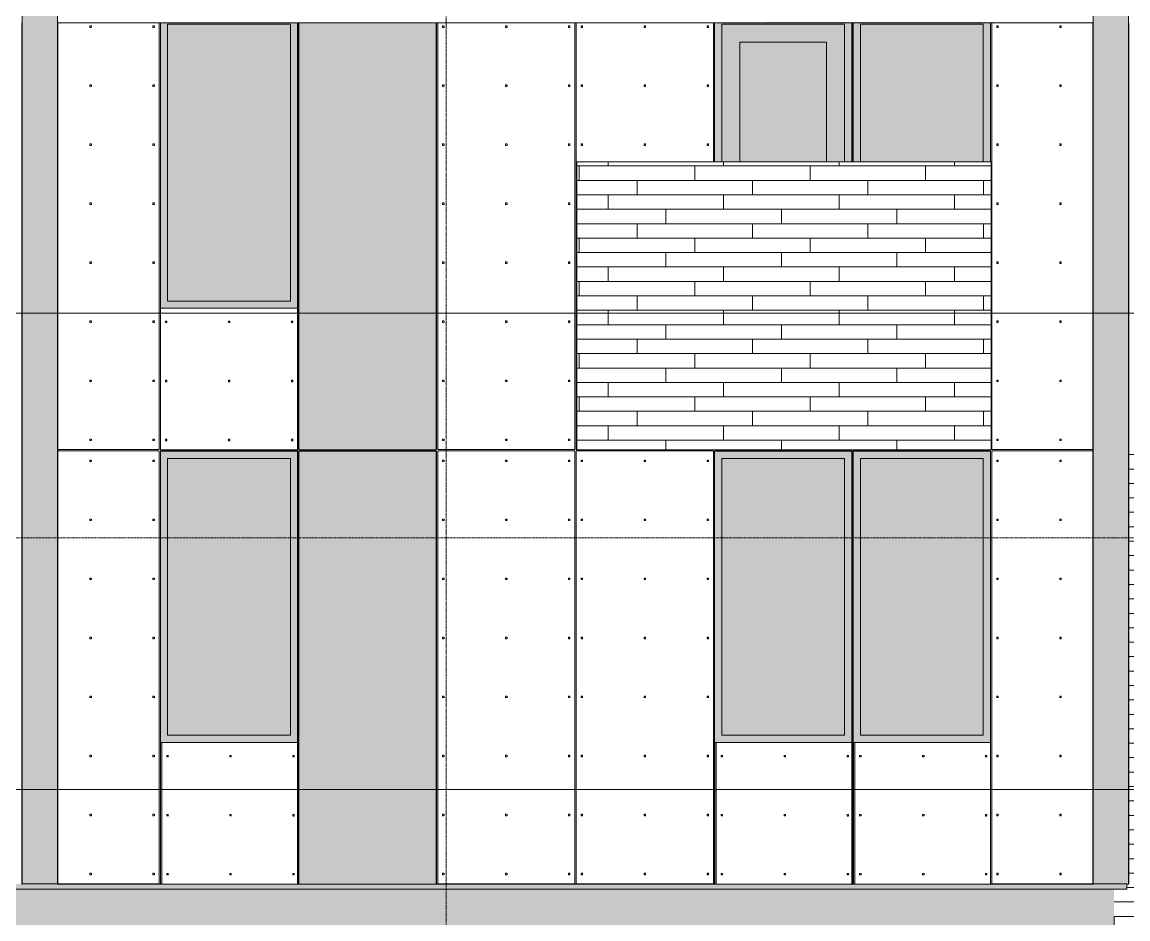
# Model space of a CAD drawing. Header units: inches. Extents: x -4179 to 1631, y -360 to 585.
# Drawn here: x -2944.9 to -2638.4, y 100.1 to 348.7 of the extents above; entities that cross this region are included whole.
import ezdxf

# ---------------------------------------------------------------- set-up
doc = ezdxf.new("R2010")
doc.units = ezdxf.units.IN
doc.header["$MEASUREMENT"] = 0
doc.linetypes.add('Aligning Line 1_8_', pattern=[0.25, 0.125, -0.125])
doc.linetypes.add('Grid Line 1_2_', pattern=[0.875, 0.5, -0.125, 0.125, -0.125])
for name, color, linetype, lineweight in [('0-1', 7, 'Continuous', 5), ('A-CLNG', 13, 'Continuous', 13), ('A-CLNG-1', 13, 'Continuous', 5), ('A-FLOR-LEVL-1', 51, 'Grid Line 1_2_', 9), ('A-GENM', 5, 'Continuous', 9), ('A-GLAZ', 151, 'Continuous', 13), ('A-GLAZ-1', 251, 'Continuous', 9), ('A-WALL', 113, 'Continuous', 13), ('A-WALL-PATT-1', 251, 'Continuous', 9), ('G-ANNO-SYMB', 111, 'Aligning Line 1_8_', 9), ('S-GRID-1', 1, 'Grid Line 1_2_', 9)]:
    doc.layers.add(name, color=color, linetype=linetype, lineweight=lineweight)
pattern_1 = [(0, (-2678.449, 268.8), (0, 4), []), (90, (-2678.449, 268.8), (-8, 8), [4, -28]), (90, (-2662.449, 272.8), (-8, 8), [4, -28])]

# ---------------------------------------------------------------- blocks, each defined once
blk = doc.blocks.new('CTR - 2nd Phase_rvt-1-BUILDING ELEVATION - WEST')
at = {"layer": 'A-FLOR-LEVL-1'}
for p, q in [((-4168.71, 268), (-1814.21, 268)), ((-4168.71, 136), (-1814.21, 136))]:
    blk.add_line(p, q, dxfattribs=at)
blk = doc.blocks.new('CTR - 1st Phase - Common Walls_rvt-1-BUILDING ELEVATION - WEST')
at = {"layer": 'A-FLOR-LEVL-1'}
for p, q in [((-4168.71, 268), (-1814.21, 268)), ((-4168.71, 136), (-1814.21, 136))]:
    blk.add_line(p, q, dxfattribs=at)
blk = doc.blocks.new('CTR - 1st Phase -Stairs _ Elevators_rvt-1-BUILDING ELEVATION - WEST')
at = {"layer": 'A-FLOR-LEVL-1'}
for p, q in [((-4168.71, 268), (-1814.21, 268)), ((-4168.71, 136), (-1814.21, 136))]:
    blk.add_line(p, q, dxfattribs=at)
blk = doc.blocks.new('Basic Wall _ EXT - FIBER CEMENT - LARGE - ___-2162463-BUILDING ELEVATION - WEST')
at = {"layer": 'A-WALL'}
blk.add_hatch(color=256, dxfattribs=at).paths.add_polyline_path([(-2934.25, 348.55), (-2648.11, 348.59), (-2648.11, 348.68), (-2934.94, 348.64), (-2934.94, 348.55), (-2934.48, 348.55)], flags=0)
for p, q in [((-2934.94, 348.55), (-2934.94, 348.68)), ((-2934.94, 348.53), (-2934.94, 348.55)), ((-2934.94, 348.51), (-2934.94, 348.53)), ((-2934.94, 348.51), (-2648.11, 348.51)), ((-2648.11, 348.68), (-2648.11, 348.55)), ((-2648.11, 348.55), (-2648.11, 348.53)), ((-2648.11, 348.53), (-2648.11, 348.51))]:
    blk.add_line(p, q, dxfattribs=at)
blk = doc.blocks.new('_THE_ WINDOW _ DOOR - Door - 3rd floors-2113399-BUILDING ELEVATION - WEST')
at = {"layer": 'A-GLAZ'}
for points in [[(-2750.94, 310), (-2750.94, 348.12), (-2716.91, 348.12), (-2716.91, 310), (-2714.91, 310), (-2714.91, 348.51), (-2752.94, 348.51), (-2752.94, 310), (-2751.89, 310)], [(-2750.94, 310), (-2745.94, 310), (-2745.94, 343.12), (-2721.91, 343.12), (-2721.91, 310), (-2716.91, 310), (-2716.91, 348.12), (-2750.94, 348.12), (-2750.94, 343.6)], [(-2721.91, 310), (-2721.91, 343.12), (-2745.94, 343.12), (-2745.94, 310)]]:
    blk.add_hatch(color=256, dxfattribs=at).paths.add_polyline_path(points, flags=0)
for p, q in [((-2752.94, 348.53), (-2752.94, 310)), ((-2750.94, 310), (-2750.94, 348.12)), ((-2750.94, 348.12), (-2716.91, 348.12)), ((-2716.91, 348.12), (-2716.91, 310)), ((-2714.91, 310), (-2714.91, 348.52)), ((-2745.94, 310), (-2745.94, 343.12)), ((-2745.94, 343.12), (-2721.91, 343.12)), ((-2721.91, 343.12), (-2721.91, 310))]:
    blk.add_line(p, q, dxfattribs=at)
blk = doc.blocks.new('_THE_ WINDOW _ DOOR - Window - 3rd Floor-V4-BUILDING ELEVATION - WEST')
at = {"layer": 'A-GLAZ'}
h = blk.add_hatch(color=256, dxfattribs=at)
h.paths.add_polyline_path([(-2906.54, 269.37), (-2868.51, 269.37), (-2868.51, 348.51), (-2906.54, 348.51), (-2906.54, 343.6)], flags=0)
h.paths.add_polyline_path([(-2870.51, 271.37), (-2904.54, 271.37), (-2904.54, 348.12), (-2870.51, 348.12), (-2870.51, 343.6)], flags=0)
blk.add_hatch(color=256, dxfattribs=at).paths.add_polyline_path([(-2904.54, 271.37), (-2870.51, 271.37), (-2870.51, 348.12), (-2904.54, 348.12), (-2904.54, 305.4)], flags=0)
at = {"layer": 'A-GLAZ-1'}
h = blk.add_hatch(dxfattribs=at)
h.set_pattern_fill('FP_19', color=256, style=0, pattern_type=2)
h.set_pattern_definition([(180, (-2908.28, 287.55), (38.4, 120.38), [0.392, -38.007]), (180, (-2908.28, 287.95), (38.4, 120.38), [0.392, -38.007]), (180, (-2908.28, 303.91), (38.4, 120.38), [0.392, -38.007]), (180, (-2908.28, 304.3), (38.4, 120.38), [0.392, -38.007]), (180, (-2908.28, 320.27), (38.4, 120.38), [0.392, -38.007]), (180, (-2908.28, 320.66), (38.4, 120.38), [0.392, -38.007]), (180, (-2908.28, 336.62), (38.4, 120.38), [0.392, -38.007]), (180, (-2908.28, 337.02), (38.4, 120.38), [0.392, -38.007]), (180, (-2908.28, 352.98), (38.4, 120.38), [0.392, -38.007]), (180, (-2908.28, 353.38), (38.4, 120.38), [0.392, -38.007]), (180, (-2908.28, 369.34), (38.4, 120.38), [0.392, -38.007]), (180, (-2908.28, 369.73), (38.4, 120.375), [0.392, -38.007]), (180, (-2908.28, 385.7), (38.4, 120.375), [0.392, -38.007]), (180, (-2908.28, 386.09), (38.4, 120.375), [0.392, -38.007]), (180, (-2908.28, 402.05), (38.4, 120.375), [0.392, -38.007]), (180, (-2908.28, 402.45), (38.4, 120.375), [0.392, -38.007]), (180, (-2925.73, 287.55), (38.4, 120.38), [0.392, -38.007]), (180, (-2925.73, 287.95), (38.4, 120.38), [0.392, -38.007]), (180, (-2925.73, 303.91), (38.4, 120.38), [0.392, -38.007]), (180, (-2925.73, 304.3), (38.4, 120.38), [0.392, -38.007]), (180, (-2925.73, 320.27), (38.4, 120.38), [0.392, -38.007]), (180, (-2925.73, 320.66), (38.4, 120.38), [0.392, -38.007]), (180, (-2925.73, 336.62), (38.4, 120.38), [0.392, -38.007]), (180, (-2925.73, 337.02), (38.4, 120.38), [0.392, -38.007]), (180, (-2925.73, 352.98), (38.4, 120.38), [0.392, -38.007]), (180, (-2925.73, 353.38), (38.4, 120.38), [0.392, -38.007]), (180, (-2925.73, 369.34), (38.4, 120.375), [0.392, -38.007]), (180, (-2925.73, 369.73), (38.4, 120.375), [0.392, -38.007]), (180, (-2925.73, 385.7), (38.4, 120.375), [0.392, -38.007]), (180, (-2925.73, 386.09), (38.4, 120.375), [0.392, -38.007]), (180, (-2925.73, 402.05), (38.4, 120.375), [0.392, -38.007]), (180, (-2925.73, 402.45), (38.4, 120.375), [0.392, -38.007]), (180, (-2943.18, 287.55), (38.4, 120.38), [0.392, -38.007]), (180, (-2943.18, 287.95), (38.4, 120.38), [0.392, -38.007]), (180, (-2943.18, 303.91), (38.4, 120.38), [0.392, -38.007]), (180, (-2943.18, 304.3), (38.4, 120.38), [0.392, -38.007]), (180, (-2943.18, 320.27), (38.4, 120.38), [0.392, -38.007]), (180, (-2943.18, 320.66), (38.4, 120.38), [0.392, -38.007]), (180, (-2943.18, 336.62), (38.4, 120.38), [0.392, -38.007]), (180, (-2943.18, 337.02), (38.4, 120.38), [0.392, -38.007]), (180, (-2943.18, 352.98), (38.4, 120.38), [0.392, -38.007]), (180, (-2943.18, 353.38), (38.4, 120.38), [0.392, -38.007]), (180, (-2943.18, 369.34), (38.4, 120.375), [0.392, -38.007]), (180, (-2943.18, 369.73), (38.4, 120.375), [0.392, -38.007]), (180, (-2943.18, 385.7), (38.4, 120.375), [0.392, -38.007]), (180, (-2943.18, 386.09), (38.4, 120.375), [0.392, -38.007]), (180, (-2943.18, 402.05), (38.4, 120.375), [0.392, -38.007]), (180, (-2943.18, 402.45), (38.4, 120.375), [0.392, -38.007]), (90, (-2906.536, 285), (38.4, -2e-15), [120, -0.375]), (90, (-2906.91, 285), (38.4, -2e-15), [120, -0.375]), (90, (-2908.277, 287.554), (38.4, -2e-15), [0.392, -119.982]), (90, (-2908.277, 303.91), (38.4, -2e-15), [0.392, -119.982]), (90, (-2908.277, 320.268), (38.4, -2e-15), [0.392, -119.982]), (90, (-2908.277, 336.625), (38.4, -2e-15), [0.392, -119.982]), (90, (-2908.277, 352.982), (38.4, -2e-15), [0.392, -119.982]), (90, (-2908.277, 369.34), (38.4, -2e-15), [0.392, -119.982]), (90, (-2908.277, 385.697), (38.4, -2e-15), [0.392, -119.982]), (90, (-2908.277, 402.054), (38.4, -2e-15), [0.392, -119.982]), (90, (-2908.67, 287.554), (38.4, -2e-15), [0.392, -119.982]), (90, (-2908.67, 303.91), (38.4, -2e-15), [0.392, -119.982]), (90, (-2908.67, 320.268), (38.4, -2e-15), [0.392, -119.982]), (90, (-2908.67, 336.625), (38.4, -2e-15), [0.392, -119.982]), (90, (-2908.67, 352.982), (38.4, -2e-15), [0.392, -119.982]), (90, (-2908.67, 369.34), (38.4, -2e-15), [0.392, -119.982]), (90, (-2908.67, 385.697), (38.4, -2e-15), [0.392, -119.982]), (90, (-2908.67, 402.054), (38.4, -2e-15), [0.392, -119.982]), (90, (-2925.727, 287.554), (38.4, -2e-15), [0.392, -119.982]), (90, (-2925.727, 303.91), (38.4, -2e-15), [0.392, -119.982]), (90, (-2925.727, 320.268), (38.4, -2e-15), [0.392, -119.982]), (90, (-2925.727, 336.625), (38.4, -2e-15), [0.392, -119.982]), (90, (-2925.727, 352.982), (38.4, -2e-15), [0.392, -119.982]), (90, (-2925.727, 369.34), (38.4, -2e-15), [0.392, -119.982]), (90, (-2925.727, 385.697), (38.4, -2e-15), [0.392, -119.982]), (90, (-2925.727, 402.054), (38.4, -2e-15), [0.392, -119.982]), (90, (-2926.12, 287.554), (38.4, -2e-15), [0.392, -119.982]), (90, (-2926.12, 303.91), (38.4, -2e-15), [0.392, -119.982]), (90, (-2926.12, 320.268), (38.4, -2e-15), [0.392, -119.982]), (90, (-2926.12, 336.625), (38.4, -2e-15), [0.392, -119.982]), (90, (-2926.12, 352.982), (38.4, -2e-15), [0.392, -119.982]), (90, (-2926.12, 369.34), (38.4, -2e-15), [0.392, -119.982]), (90, (-2926.12, 385.697), (38.4, -2e-15), [0.392, -119.982]), (90, (-2926.12, 402.054), (38.4, -2e-15), [0.392, -119.982]), (90, (-2943.177, 287.554), (38.4, -2e-15), [0.392, -119.982]), (90, (-2943.177, 303.91), (38.4, -2e-15), [0.392, -119.982]), (90, (-2943.177, 320.268), (38.4, -2e-15), [0.392, -119.982]), (90, (-2943.177, 336.625), (38.4, -2e-15), [0.392, -119.982]), (90, (-2943.177, 352.982), (38.4, -2e-15), [0.392, -119.982]), (90, (-2943.177, 369.34), (38.4, -2e-15), [0.392, -119.982]), (90, (-2943.177, 385.697), (38.4, -2e-15), [0.392, -119.982]), (90, (-2943.177, 402.054), (38.4, -2e-15), [0.392, -119.982]), (90, (-2943.57, 287.554), (38.4, -2e-15), [0.392, -119.982]), (90, (-2943.57, 303.91), (38.4, -2e-15), [0.392, -119.982]), (90, (-2943.57, 320.268), (38.4, -2e-15), [0.392, -119.982]), (90, (-2943.57, 336.625), (38.4, -2e-15), [0.392, -119.982]), (90, (-2943.57, 352.982), (38.4, -2e-15), [0.392, -119.982]), (90, (-2943.57, 369.34), (38.4, -2e-15), [0.392, -119.982]), (90, (-2943.57, 385.697), (38.4, -2e-15), [0.392, -119.982]), (90, (-2943.57, 402.054), (38.4, -2e-15), [0.392, -119.982]), (0, (-2944.94, 284.62), (38.4, 120.38), [38.025, -0.375]), (0, (-2944.94, 285), (38.4, 120.38), [38.025, -0.375])])
h.paths.add_polyline_path([(-2892.8, 230.12), (-2868.51, 230.12), (-2868.51, 269.37), (-2906.54, 269.37), (-2906.54, 230.12), (-2906.45, 230.12)], flags=0)
at = {"layer": 'A-GLAZ'}
for p, q in [((-2906.54, 348.52), (-2906.54, 269.37)), ((-2904.54, 348.12), (-2870.51, 348.12)), ((-2904.54, 271.37), (-2904.54, 348.12)), ((-2870.51, 348.12), (-2870.51, 271.37)), ((-2868.51, 269.37), (-2868.51, 348.52)), ((-2870.51, 271.37), (-2904.54, 271.37)), ((-2906.54, 269.37), (-2868.51, 269.37)), ((-2906.54, 269.37), (-2906.54, 230.12)), ((-2868.51, 230.12), (-2868.51, 269.37)), ((-2906.54, 230.12), (-2868.51, 230.12))]:
    blk.add_line(p, q, dxfattribs=at)
blk = doc.blocks.new('_THE_ WINDOW _ DOOR - hvac panel - 3rd floor-2113402-BUILDING ELEVATION - WEST')
at = {"layer": 'A-GLAZ-1'}
h = blk.add_hatch(dxfattribs=at)
h.set_pattern_fill('FP_23', color=256, style=0, pattern_type=2)
h.set_pattern_definition([(180, (-2855.324, 294.812), (-1, 1), [0.5, -1.5]), (90, (-2855.574, 294.562), (1, 1), [0.5, -1.5])])
h.paths.add_polyline_path([(-2830.11, 230.12), (-2830.11, 348.51), (-2868.14, 348.51), (-2868.14, 230.12), (-2830.47, 230.12)], flags=0)
at = {"layer": 'A-GLAZ'}
for p, q in [((-2868.14, 348.52), (-2868.14, 230.12)), ((-2830.11, 230.12), (-2830.11, 348.53)), ((-2868.14, 230.12), (-2830.11, 230.12))]:
    blk.add_line(p, q, dxfattribs=at)
blk = doc.blocks.new('_THE_ WINDOW _ DOOR - hvac panel - 2nd floor-2113877-BUILDING ELEVATION - WEST')
at = {"layer": 'A-GLAZ-1'}
h = blk.add_hatch(dxfattribs=at)
h.set_pattern_fill('FP_26', color=256, style=0, pattern_type=2)
h.set_pattern_definition([(0, (-2842.923, 174.437), (1, 1), [0.5, -1.5]), (90, (-2842.673, 174.187), (-1, 1), [0.5, -1.5])])
h.paths.add_polyline_path([(-2856.38, 109.75), (-2830.11, 109.75), (-2830.11, 229.75), (-2868.14, 229.75), (-2868.14, 109.75)], flags=0)
at = {"layer": 'A-GLAZ'}
for p, q in [((-2830.11, 229.75), (-2868.14, 229.75)), ((-2868.14, 109.75), (-2868.14, 229.75)), ((-2830.11, 229.75), (-2830.11, 109.75)), ((-2830.11, 109.75), (-2868.14, 109.75))]:
    blk.add_line(p, q, dxfattribs=at)
blk = doc.blocks.new('_THE_ WINDOW _ DOOR - Window - 2nd Floor-2113400-BUILDING ELEVATION - WEST')
at = {"layer": 'A-GLAZ'}
h = blk.add_hatch(color=256, dxfattribs=at)
h.paths.add_polyline_path([(-2443.36, 149), (-2407.34, 149), (-2407.34, 229.75), (-2445.36, 229.75), (-2445.36, 149)], flags=0)
h.paths.add_polyline_path([(-2443.36, 151), (-2443.36, 227.75), (-2409.34, 227.75), (-2409.34, 151)], flags=0)
blk.add_hatch(color=256, dxfattribs=at).paths.add_polyline_path([(-2443.36, 151), (-2409.34, 151), (-2409.34, 227.75), (-2443.36, 227.75), (-2443.36, 160.21)], flags=0)
at = {"layer": 'A-GLAZ-1'}
h = blk.add_hatch(dxfattribs=at)
h.set_pattern_fill('FP_25', color=256, style=0, pattern_type=2)
h.set_pattern_definition([(180, (-2447.1, 167.18), (38.4, 120.38), [0.392, -38.007]), (180, (-2447.1, 167.57), (38.4, 120.38), [0.392, -38.007]), (180, (-2447.1, 183.54), (38.4, 120.38), [0.392, -38.007]), (180, (-2447.1, 183.93), (38.4, 120.38), [0.392, -38.007]), (180, (-2447.1, 199.89), (38.4, 120.38), [0.392, -38.007]), (180, (-2447.1, 200.29), (38.4, 120.38), [0.392, -38.007]), (180, (-2447.1, 216.25), (38.4, 120.38), [0.392, -38.007]), (180, (-2447.1, 216.64), (38.4, 120.38), [0.392, -38.007]), (180, (-2447.1, 232.61), (38.4, 120.38), [0.392, -38.007]), (180, (-2447.1, 233), (38.4, 120.38), [0.392, -38.007]), (180, (-2447.1, 248.96), (38.4, 120.38), [0.392, -38.007]), (180, (-2447.1, 249.36), (38.4, 120.375), [0.392, -38.007]), (180, (-2447.1, 265.32), (38.4, 120.375), [0.392, -38.007]), (180, (-2447.1, 265.71), (38.4, 120.375), [0.392, -38.007]), (180, (-2447.1, 281.68), (38.4, 120.375), [0.392, -38.007]), (180, (-2447.1, 282.07), (38.4, 120.375), [0.392, -38.007]), (180, (-2464.55, 167.18), (38.4, 120.38), [0.392, -38.007]), (180, (-2464.55, 167.57), (38.4, 120.38), [0.392, -38.007]), (180, (-2464.55, 183.54), (38.4, 120.38), [0.392, -38.007]), (180, (-2464.55, 183.93), (38.4, 120.38), [0.392, -38.007]), (180, (-2464.55, 199.89), (38.4, 120.38), [0.392, -38.007]), (180, (-2464.55, 200.29), (38.4, 120.38), [0.392, -38.007]), (180, (-2464.55, 216.25), (38.4, 120.38), [0.392, -38.007]), (180, (-2464.55, 216.64), (38.4, 120.38), [0.392, -38.007]), (180, (-2464.55, 232.61), (38.4, 120.38), [0.392, -38.007]), (180, (-2464.55, 233), (38.4, 120.38), [0.392, -38.007]), (180, (-2464.55, 248.96), (38.4, 120.375), [0.392, -38.007]), (180, (-2464.55, 249.36), (38.4, 120.375), [0.392, -38.007]), (180, (-2464.55, 265.32), (38.4, 120.375), [0.392, -38.007]), (180, (-2464.55, 265.71), (38.4, 120.375), [0.392, -38.007]), (180, (-2464.55, 281.68), (38.4, 120.375), [0.392, -38.007]), (180, (-2464.55, 282.07), (38.4, 120.375), [0.392, -38.007]), (180, (-2482, 167.18), (38.4, 120.38), [0.392, -38.007]), (180, (-2482, 167.57), (38.4, 120.38), [0.392, -38.007]), (180, (-2482, 183.54), (38.4, 120.38), [0.392, -38.007]), (180, (-2482, 183.93), (38.4, 120.38), [0.392, -38.007]), (180, (-2482, 199.89), (38.4, 120.38), [0.392, -38.007]), (180, (-2482, 200.29), (38.4, 120.38), [0.392, -38.007]), (180, (-2482, 216.25), (38.4, 120.38), [0.392, -38.007]), (180, (-2482, 216.64), (38.4, 120.38), [0.392, -38.007]), (180, (-2482, 232.61), (38.4, 120.38), [0.392, -38.007]), (180, (-2482, 233), (38.4, 120.38), [0.392, -38.007]), (180, (-2482, 248.96), (38.4, 120.375), [0.392, -38.007]), (180, (-2482, 249.36), (38.4, 120.375), [0.392, -38.007]), (180, (-2482, 265.32), (38.4, 120.375), [0.392, -38.007]), (180, (-2482, 265.71), (38.4, 120.375), [0.392, -38.007]), (180, (-2482, 281.68), (38.4, 120.375), [0.392, -38.007]), (180, (-2482, 282.07), (38.4, 120.375), [0.392, -38.007]), (90, (-2445.36, 164.625), (38.4, -2e-15), [120, -0.375]), (90, (-2445.736, 164.625), (38.4, -2e-15), [120, -0.375]), (90, (-2447.102, 167.18), (38.4, -2e-15), [0.392, -119.982]), (90, (-2447.102, 183.536), (38.4, -2e-15), [0.392, -119.982]), (90, (-2447.102, 199.893), (38.4, -2e-15), [0.392, -119.982]), (90, (-2447.102, 216.25), (38.4, -2e-15), [0.392, -119.982]), (90, (-2447.102, 232.607), (38.4, -2e-15), [0.392, -119.982]), (90, (-2447.102, 248.964), (38.4, -2e-15), [0.392, -119.982]), (90, (-2447.102, 265.322), (38.4, -2e-15), [0.392, -119.982]), (90, (-2447.102, 281.68), (38.4, -2e-15), [0.392, -119.982]), (90, (-2447.495, 167.18), (38.4, -2e-15), [0.392, -119.982]), (90, (-2447.495, 183.536), (38.4, -2e-15), [0.392, -119.982]), (90, (-2447.495, 199.893), (38.4, -2e-15), [0.392, -119.982]), (90, (-2447.495, 216.25), (38.4, -2e-15), [0.392, -119.982]), (90, (-2447.495, 232.607), (38.4, -2e-15), [0.392, -119.982]), (90, (-2447.495, 248.964), (38.4, -2e-15), [0.392, -119.982]), (90, (-2447.495, 265.322), (38.4, -2e-15), [0.392, -119.982]), (90, (-2447.495, 281.68), (38.4, -2e-15), [0.392, -119.982]), (90, (-2464.552, 167.18), (38.4, -2e-15), [0.392, -119.982]), (90, (-2464.552, 183.536), (38.4, -2e-15), [0.392, -119.982]), (90, (-2464.552, 199.893), (38.4, -2e-15), [0.392, -119.982]), (90, (-2464.552, 216.25), (38.4, -2e-15), [0.392, -119.982]), (90, (-2464.552, 232.607), (38.4, -2e-15), [0.392, -119.982]), (90, (-2464.552, 248.964), (38.4, -2e-15), [0.392, -119.982]), (90, (-2464.552, 265.322), (38.4, -2e-15), [0.392, -119.982]), (90, (-2464.552, 281.68), (38.4, -2e-15), [0.392, -119.982]), (90, (-2464.945, 167.18), (38.4, -2e-15), [0.392, -119.982]), (90, (-2464.945, 183.536), (38.4, -2e-15), [0.392, -119.982]), (90, (-2464.945, 199.893), (38.4, -2e-15), [0.392, -119.982]), (90, (-2464.945, 216.25), (38.4, -2e-15), [0.392, -119.982]), (90, (-2464.945, 232.607), (38.4, -2e-15), [0.392, -119.982]), (90, (-2464.945, 248.964), (38.4, -2e-15), [0.392, -119.982]), (90, (-2464.945, 265.322), (38.4, -2e-15), [0.392, -119.982]), (90, (-2464.945, 281.68), (38.4, -2e-15), [0.392, -119.982]), (90, (-2482.002, 167.18), (38.4, -2e-15), [0.392, -119.982]), (90, (-2482.002, 183.536), (38.4, -2e-15), [0.392, -119.982]), (90, (-2482.002, 199.893), (38.4, -2e-15), [0.392, -119.982]), (90, (-2482.002, 216.25), (38.4, -2e-15), [0.392, -119.982]), (90, (-2482.002, 232.607), (38.4, -2e-15), [0.392, -119.982]), (90, (-2482.002, 248.964), (38.4, -2e-15), [0.392, -119.982]), (90, (-2482.002, 265.322), (38.4, -2e-15), [0.392, -119.982]), (90, (-2482.002, 281.68), (38.4, -2e-15), [0.392, -119.982]), (90, (-2482.395, 167.18), (38.4, -2e-15), [0.392, -119.982]), (90, (-2482.395, 183.536), (38.4, -2e-15), [0.392, -119.982]), (90, (-2482.395, 199.893), (38.4, -2e-15), [0.392, -119.982]), (90, (-2482.395, 216.25), (38.4, -2e-15), [0.392, -119.982]), (90, (-2482.395, 232.607), (38.4, -2e-15), [0.392, -119.982]), (90, (-2482.395, 248.964), (38.4, -2e-15), [0.392, -119.982]), (90, (-2482.395, 265.322), (38.4, -2e-15), [0.392, -119.982]), (90, (-2482.395, 281.68), (38.4, -2e-15), [0.392, -119.982]), (0, (-2483.76, 164.25), (38.4, 120.38), [38.025, -0.375]), (0, (-2483.76, 164.62), (38.4, 120.38), [38.025, -0.375])])
h.paths.add_polyline_path([(-2445.36, 109.75), (-2407.34, 109.75), (-2407.34, 149), (-2445.36, 149), (-2445.36, 112)], flags=0)
at = {"layer": 'A-GLAZ'}
for p, q in [((-2445.36, 229.75), (-2445.36, 149)), ((-2407.34, 229.75), (-2445.36, 229.75)), ((-2443.36, 227.75), (-2409.34, 227.75)), ((-2443.36, 151), (-2443.36, 227.75)), ((-2409.34, 227.75), (-2409.34, 151)), ((-2407.34, 149), (-2407.34, 229.75)), ((-2409.34, 151), (-2443.36, 151)), ((-2445.36, 149), (-2407.34, 149)), ((-2445.36, 149), (-2445.36, 109.75)), ((-2407.34, 109.75), (-2407.34, 149)), ((-2445.36, 109.75), (-2407.34, 109.75))]:
    blk.add_line(p, q, dxfattribs=at)
blk = doc.blocks.new('_THE_ WINDOW _ DOOR - Window - 3rd Floor-V19-BUILDING ELEVATION - WEST')
at = {"layer": 'A-GLAZ'}
for points in [[(-2676.51, 310), (-2676.51, 348.51), (-2714.54, 348.51), (-2714.54, 310), (-2712.54, 310), (-2712.54, 348.12), (-2678.51, 348.12), (-2678.51, 310), (-2677.54, 310)], [(-2678.51, 310), (-2678.51, 348.12), (-2712.54, 348.12), (-2712.54, 310), (-2680.57, 310)]]:
    blk.add_hatch(color=256, dxfattribs=at).paths.add_polyline_path(points, flags=0)
for p, q in [((-2714.54, 348.52), (-2714.54, 310)), ((-2712.54, 348.12), (-2678.51, 348.12)), ((-2712.54, 310), (-2712.54, 348.12)), ((-2678.51, 348.12), (-2678.51, 310)), ((-2676.51, 310), (-2676.51, 348.52))]:
    blk.add_line(p, q, dxfattribs=at)
blk = doc.blocks.new('Family1 - SCUPPER-V25-BUILDING ELEVATION - WEST')
at = {"layer": 'A-GENM'}
for points in [[(-2648.11, 401.5), (-2647.99, 401.5), (-2647.99, 418.54), (-2648.11, 418.54), (-2648.11, 402.52)], [(-2638.24, 401.5), (-2638.24, 418.54), (-2647.99, 418.54), (-2647.99, 401.5)], [(-2638.24, 401.5), (-2638.11, 401.5), (-2638.11, 418.54), (-2638.24, 418.54), (-2638.24, 402.52)], [(-2648.11, 109.75), (-2647.99, 109.75), (-2647.99, 395.5), (-2648.11, 395.5), (-2648.11, 109.87)], [(-2638.24, 109.75), (-2638.24, 395.5), (-2647.99, 395.5), (-2647.99, 109.87), (-2638.67, 109.87), (-2638.67, 109.75)], [(-2638.11, 109.75), (-2638.11, 395.5), (-2638.24, 395.5), (-2638.24, 109.75)]]:
    blk.add_hatch(color=256, dxfattribs=at).paths.add_polyline_path(points, flags=0)
h = blk.add_hatch(color=256, dxfattribs=at)
h.paths.add_polyline_path([(-2638.24, 395.5), (-2638.11, 395.5), (-2638.11, 401.5), (-2648.11, 401.5), (-2648.11, 395.5), (-2647.99, 395.5)], flags=0)
h.paths.add_polyline_path([(-2647.99, 395.62), (-2647.99, 401.37), (-2638.24, 401.37), (-2638.24, 395.62)], flags=0)
for p, q in [((-2648.11, 401.5), (-2648.11, 418.54)), ((-2647.99, 401.5), (-2647.99, 418.54)), ((-2638.24, 401.5), (-2638.24, 418.54)), ((-2638.11, 401.5), (-2638.11, 418.54)), ((-2638.11, 401.5), (-2648.11, 401.5)), ((-2648.11, 401.5), (-2648.11, 395.5)), ((-2638.11, 395.5), (-2638.11, 401.5)), ((-2647.99, 395.62), (-2647.99, 401.37)), ((-2647.99, 401.37), (-2638.24, 401.37)), ((-2638.24, 401.37), (-2638.24, 395.62)), ((-2648.11, 353), (-2648.11, 395.5)), ((-2648.11, 395.5), (-2638.11, 395.5)), ((-2638.24, 395.62), (-2647.99, 395.62)), ((-2647.99, 109.75), (-2647.99, 395.5)), ((-2638.24, 109.75), (-2638.24, 395.5)), ((-2638.11, 353), (-2638.11, 395.5)), ((-2648.11, 109.75), (-2648.11, 348.52)), ((-2638.11, 109.75), (-2638.11, 348.52)), ((-2647.99, 109.75), (-2648.11, 109.75)), ((-2638.24, 109.75), (-2638.67, 109.75)), ((-2638.11, 109.75), (-2638.24, 109.75))]:
    blk.add_line(p, q, dxfattribs=at)
blk = doc.blocks.new('Family1 - SCUPPER-2162046-BUILDING ELEVATION - WEST')
at = {"layer": 'A-GENM'}
for points in [[(-3300.91, 401.5), (-3300.79, 401.5), (-3300.79, 418.54), (-3300.91, 418.54), (-3300.91, 402.52)], [(-3295.35, 401.5), (-3291.04, 401.5), (-3291.04, 418.54), (-3300.79, 418.54), (-3300.79, 401.5)], [(-3290.91, 401.5), (-3290.91, 418.54), (-3291.04, 418.54), (-3291.04, 401.5)], [(-3300.91, 109.75), (-3300.79, 109.75), (-3300.79, 395.5), (-3300.91, 395.5), (-3300.91, 109.87)], [(-3300.79, 109.87), (-3291.04, 109.87), (-3291.04, 395.5), (-3300.79, 395.5), (-3300.79, 160.21)], [(-3291.04, 109.75), (-3290.91, 109.75), (-3290.91, 395.5), (-3291.04, 395.5), (-3291.04, 109.87)]]:
    blk.add_hatch(color=256, dxfattribs=at).paths.add_polyline_path(points, flags=0)
h = blk.add_hatch(color=256, dxfattribs=at)
h.paths.add_polyline_path([(-3300.91, 395.5), (-3290.91, 395.5), (-3290.91, 401.5), (-3300.91, 401.5), (-3300.91, 395.62)], flags=0)
h.paths.add_polyline_path([(-3291.04, 395.62), (-3300.79, 395.62), (-3300.79, 401.37), (-3291.04, 401.37)], flags=0)
for p, q in [((-3300.91, 401.5), (-3300.91, 418.54)), ((-3300.79, 401.5), (-3300.79, 418.54)), ((-3291.04, 401.5), (-3291.04, 418.54)), ((-3290.91, 401.5), (-3290.91, 418.54)), ((-3290.91, 401.5), (-3300.91, 401.5)), ((-3300.91, 401.5), (-3300.91, 395.5)), ((-3290.91, 395.5), (-3290.91, 401.5)), ((-3300.79, 395.62), (-3300.79, 401.37)), ((-3300.79, 401.37), (-3291.04, 401.37)), ((-3291.04, 401.37), (-3291.04, 395.62)), ((-3300.91, 353), (-3300.91, 395.5)), ((-3300.91, 395.5), (-3290.91, 395.5)), ((-3291.04, 395.62), (-3300.79, 395.62)), ((-3300.79, 109.75), (-3300.79, 395.5)), ((-3291.04, 109.75), (-3291.04, 395.5)), ((-3290.91, 353), (-3290.91, 395.5)), ((-3300.91, 109.75), (-3300.91, 348.52)), ((-3290.91, 109.75), (-3290.91, 348.52)), ((-3300.79, 109.75), (-3300.91, 109.75)), ((-3290.91, 109.75), (-3291.04, 109.75))]:
    blk.add_line(p, q, dxfattribs=at)

msp = doc.modelspace()

# ---------------------------------------------------------------- hatches: boundary and pattern name
at = {"layer": 'A-CLNG-1'}
msp.add_hatch(color=256, dxfattribs=at).paths.add_polyline_path([(-3860.4737, 108.375), (-2638.6737, 108.375), (-2638.6737, 109.875), (-2647.9862, 109.875), (-2647.9862, 109.75), (-2935.0612, 109.75), (-2935.0612, 109.875), (-2944.8112, 109.875), (-2944.8112, 109.75), (-3291.0362, 109.75), (-3291.0362, 109.875), (-3300.7862, 109.875), (-3300.7862, 109.75), (-3549.4612, 109.75), (-3549.4612, 109.875), (-3559.2112, 109.875), (-3559.2112, 109.75), (-3860.4737, 109.75), (-3860.4737, 108.6331)], flags=0)
at = {"layer": 'A-WALL-PATT-1'}
h = msp.add_hatch(dxfattribs=at)
h.set_pattern_fill('FP_13', color=256, style=0, pattern_type=2)
h.set_pattern_definition([(0, (-3865.17, 112.3), (-38.4, 120.375), [0.392, -38.007]), (0, (-3865.17, 112.7), (-38.4, 120.375), [0.392, -38.007]), (0, (-3865.17, 128.66), (-38.4, 120.375), [0.392, -38.007]), (0, (-3865.17, 129.05), (-38.4, 120.375), [0.392, -38.007]), (0, (-3865.17, 145.02), (-38.4, 120.375), [0.392, -38.007]), (0, (-3865.17, 145.41), (-38.4, 120.375), [0.392, -38.007]), (0, (-3865.17, 161.38), (-38.4, 120.375), [0.392, -38.007]), (0, (-3865.17, 161.77), (-38.4, 120.375), [0.392, -38.007]), (0, (-3865.17, 177.73), (-38.4, 120.375), [0.392, -38.007]), (0, (-3865.17, 178.12), (-38.4, 120.375), [0.392, -38.007]), (0, (-3865.17, 194.09), (-38.4, 120.375), [0.392, -38.007]), (0, (-3865.17, 194.48), (-38.4, 120.375), [0.392, -38.007]), (0, (-3865.17, 210.45), (-38.4, 120.375), [0.392, -38.007]), (0, (-3865.17, 210.84), (-38.4, 120.375), [0.392, -38.007]), (0, (-3865.17, 226.8), (-38.4, 120.375), [0.392, -38.007]), (0, (-3865.17, 227.2), (-38.4, 120.375), [0.392, -38.007]), (0, (-3847.72, 112.3), (-38.4, 120.375), [0.392, -38.007]), (0, (-3847.72, 112.7), (-38.4, 120.375), [0.392, -38.007]), (0, (-3847.72, 128.66), (-38.4, 120.375), [0.392, -38.007]), (0, (-3847.72, 129.05), (-38.4, 120.375), [0.392, -38.007]), (0, (-3847.72, 145.02), (-38.4, 120.375), [0.392, -38.007]), (0, (-3847.72, 145.41), (-38.4, 120.375), [0.392, -38.007]), (0, (-3847.72, 161.38), (-38.4, 120.375), [0.392, -38.007]), (0, (-3847.72, 161.77), (-38.4, 120.375), [0.392, -38.007]), (0, (-3847.72, 177.73), (-38.4, 120.375), [0.392, -38.007]), (0, (-3847.72, 178.12), (-38.4, 120.375), [0.392, -38.007]), (0, (-3847.72, 194.09), (-38.4, 120.375), [0.392, -38.007]), (0, (-3847.72, 194.48), (-38.4, 120.375), [0.392, -38.007]), (0, (-3847.72, 210.45), (-38.4, 120.375), [0.392, -38.007]), (0, (-3847.72, 210.84), (-38.4, 120.375), [0.392, -38.007]), (0, (-3847.72, 226.8), (-38.4, 120.375), [0.392, -38.007]), (0, (-3847.72, 227.2), (-38.4, 120.375), [0.392, -38.007]), (0, (-3830.27, 112.3), (-38.4, 120.375), [0.392, -38.007]), (0, (-3830.27, 112.7), (-38.4, 120.375), [0.392, -38.007]), (0, (-3830.27, 128.66), (-38.4, 120.375), [0.392, -38.007]), (0, (-3830.27, 129.05), (-38.4, 120.375), [0.392, -38.007]), (0, (-3830.27, 145.02), (-38.4, 120.375), [0.392, -38.007]), (0, (-3830.27, 145.41), (-38.4, 120.375), [0.392, -38.007]), (0, (-3830.27, 161.38), (-38.4, 120.375), [0.392, -38.007]), (0, (-3830.27, 161.77), (-38.4, 120.375), [0.392, -38.007]), (0, (-3830.27, 177.73), (-38.4, 120.375), [0.392, -38.007]), (0, (-3830.27, 178.12), (-38.4, 120.375), [0.392, -38.007]), (0, (-3830.27, 194.09), (-38.4, 120.375), [0.392, -38.007]), (0, (-3830.27, 194.48), (-38.4, 120.375), [0.392, -38.007]), (0, (-3830.27, 210.45), (-38.4, 120.375), [0.392, -38.007]), (0, (-3830.27, 210.84), (-38.4, 120.375), [0.392, -38.007]), (0, (-3830.27, 226.8), (-38.4, 120.375), [0.392, -38.007]), (0, (-3830.27, 227.2), (-38.4, 120.375), [0.392, -38.007]), (90, (-3866.91, 109.75), (-38.4, 2e-15), [120, -0.375]), (90, (-3866.536, 109.75), (-38.4, 2e-15), [120, -0.375]), (90, (-3865.17, 112.304), (-38.4, 2e-15), [0.392, -119.982]), (90, (-3865.17, 128.66), (-38.4, 2e-15), [0.392, -119.982]), (90, (-3865.17, 145.018), (-38.4, 2e-15), [0.392, -119.982]), (90, (-3865.17, 161.375), (-38.4, 2e-15), [0.392, -119.982]), (90, (-3865.17, 177.732), (-38.4, 2e-15), [0.392, -119.982]), (90, (-3865.17, 194.09), (-38.4, 2e-15), [0.392, -119.982]), (90, (-3865.17, 210.447), (-38.4, 2e-15), [0.392, -119.982]), (90, (-3865.17, 226.804), (-38.4, 2e-15), [0.392, -119.982]), (90, (-3864.777, 112.304), (-38.4, 2e-15), [0.392, -119.982]), (90, (-3864.777, 128.66), (-38.4, 2e-15), [0.392, -119.982]), (90, (-3864.777, 145.018), (-38.4, 2e-15), [0.392, -119.982]), (90, (-3864.777, 161.375), (-38.4, 2e-15), [0.392, -119.982]), (90, (-3864.777, 177.732), (-38.4, 2e-15), [0.392, -119.982]), (90, (-3864.777, 194.09), (-38.4, 2e-15), [0.392, -119.982]), (90, (-3864.777, 210.447), (-38.4, 2e-15), [0.392, -119.982]), (90, (-3864.777, 226.804), (-38.4, 2e-15), [0.392, -119.982]), (90, (-3847.72, 112.304), (-38.4, 2e-15), [0.392, -119.982]), (90, (-3847.72, 128.66), (-38.4, 2e-15), [0.392, -119.982]), (90, (-3847.72, 145.018), (-38.4, 2e-15), [0.392, -119.982]), (90, (-3847.72, 161.375), (-38.4, 2e-15), [0.392, -119.982]), (90, (-3847.72, 177.732), (-38.4, 2e-15), [0.392, -119.982]), (90, (-3847.72, 194.09), (-38.4, 2e-15), [0.392, -119.982]), (90, (-3847.72, 210.447), (-38.4, 2e-15), [0.392, -119.982]), (90, (-3847.72, 226.804), (-38.4, 2e-15), [0.392, -119.982]), (90, (-3847.327, 112.304), (-38.4, 2e-15), [0.392, -119.982]), (90, (-3847.327, 128.66), (-38.4, 2e-15), [0.392, -119.982]), (90, (-3847.327, 145.018), (-38.4, 2e-15), [0.392, -119.982]), (90, (-3847.327, 161.375), (-38.4, 2e-15), [0.392, -119.982]), (90, (-3847.327, 177.732), (-38.4, 2e-15), [0.392, -119.982]), (90, (-3847.327, 194.09), (-38.4, 2e-15), [0.392, -119.982]), (90, (-3847.327, 210.447), (-38.4, 2e-15), [0.392, -119.982]), (90, (-3847.327, 226.804), (-38.4, 2e-15), [0.392, -119.982]), (90, (-3830.27, 112.304), (-38.4, 2e-15), [0.392, -119.982]), (90, (-3830.27, 128.66), (-38.4, 2e-15), [0.392, -119.982]), (90, (-3830.27, 145.018), (-38.4, 2e-15), [0.392, -119.982]), (90, (-3830.27, 161.375), (-38.4, 2e-15), [0.392, -119.982]), (90, (-3830.27, 177.732), (-38.4, 2e-15), [0.392, -119.982]), (90, (-3830.27, 194.09), (-38.4, 2e-15), [0.392, -119.982]), (90, (-3830.27, 210.447), (-38.4, 2e-15), [0.392, -119.982]), (90, (-3830.27, 226.804), (-38.4, 2e-15), [0.392, -119.982]), (90, (-3829.877, 112.304), (-38.4, 2e-15), [0.392, -119.982]), (90, (-3829.877, 128.66), (-38.4, 2e-15), [0.392, -119.982]), (90, (-3829.877, 145.018), (-38.4, 2e-15), [0.392, -119.982]), (90, (-3829.877, 161.375), (-38.4, 2e-15), [0.392, -119.982]), (90, (-3829.877, 177.732), (-38.4, 2e-15), [0.392, -119.982]), (90, (-3829.877, 194.09), (-38.4, 2e-15), [0.392, -119.982]), (90, (-3829.877, 210.447), (-38.4, 2e-15), [0.392, -119.982]), (90, (-3829.877, 226.804), (-38.4, 2e-15), [0.392, -119.982]), (180, (-3828.51, 109.38), (-38.4, 120.375), [38.025, -0.375]), (180, (-3828.51, 109.75), (-38.4, 120.375), [38.025, -0.375])])
h.paths.add_polyline_path([(-2934.9362, 109.75), (-2906.5362, 109.75), (-2906.5362, 229.75), (-2868.5112, 229.75), (-2868.5112, 109.75), (-2868.1362, 109.75), (-2868.1362, 229.75), (-2830.1112, 229.75), (-2830.1112, 109.75), (-2752.9362, 109.75), (-2752.9362, 229.75), (-2714.9112, 229.75), (-2714.9112, 109.75), (-2714.5362, 109.75), (-2714.5325, 229.75), (-2676.5112, 229.75), (-2676.5112, 109.75), (-2648.1112, 109.75), (-2648.1112, 348.5081), (-2676.5112, 348.5081), (-2676.5112, 310), (-2676.3237, 310), (-2676.3237, 230.125), (-2791.1487, 230.125), (-2791.1487, 310), (-2752.9362, 310), (-2752.9362, 348.5081), (-2830.1112, 348.5081), (-2830.1112, 230.125), (-2868.1362, 230.125), (-2868.1437, 348.5081), (-2868.5112, 348.5081), (-2868.5112, 230.125), (-2906.5362, 230.125), (-2906.5362, 348.5081), (-2934.9362, 348.5081), (-2934.9362, 160.2121)], flags=0)
h.paths.add_polyline_path([(-2714.7249, 310), (-2714.5362, 310), (-2714.5362, 348.5081), (-2714.9112, 348.4695), (-2714.9112, 310)], flags=0)
h = msp.add_hatch(dxfattribs=at)
h.set_pattern_fill('FP_14', color=256, style=0, pattern_type=2)
h.set_pattern_definition(pattern_1)
h.paths.add_polyline_path([(-2786.8987, 230.125), (-2786.8987, 310), (-2791.1487, 310), (-2791.1487, 230.125)], flags=0)
h = msp.add_hatch(dxfattribs=at)
h.set_pattern_fill('FP_14', color=256, style=0, pattern_type=2)
h.set_pattern_definition(pattern_1)
h.paths.add_polyline_path([(-2786.8987, 230.125), (-2680.5737, 230.125), (-2680.5737, 310), (-2786.8987, 310)], flags=0)
h = msp.add_hatch(dxfattribs=at)
h.set_pattern_fill('FP_14', color=256, style=0, pattern_type=2)
h.set_pattern_definition(pattern_1)
h.paths.add_polyline_path([(-2676.3237, 230.125), (-2676.3237, 310), (-2680.5737, 310), (-2680.5737, 230.125), (-2676.5112, 230.125)], flags=0)
h = msp.add_hatch(dxfattribs=at)
h.set_pattern_fill('FP_42', color=256, style=0, pattern_type=2)
h.set_pattern_definition([(0, (-2642.236, 0.8), (0, 4), []), (90, (-2642.236, 0.8), (-8, 8), [4, -28]), (90, (-2626.236, 4.8), (-8, 8), [4, -28])])
h.paths.add_polyline_path([(-2642.2362, -2.8176), (-2618.7237, -2.7234), (-2618.7237, 0), (-2642.2362, 0), (-2642.2362, -2.7234)], flags=0)
h.paths.add_polyline_path([(-2618.7237, 2), (-2618.7237, 85.375), (-2522.7237, 85.375), (-2522.7237, 230), (-2637.9237, 230), (-2637.9237, 109.75), (-2638.6737, 109.75), (-2638.6737, 108.375), (-2642.2362, 108.375), (-2642.2362, 2), (-2620.0087, 2)], flags=0)
h = msp.add_hatch(dxfattribs=at)
h.set_pattern_fill('FP_9', color=256, style=0, pattern_type=2)
h.set_pattern_definition([(0, (-3826.511, -29.2), (0, 4), []), (90, (-3826.511, -29.2), (-8, 8), [4, -28]), (90, (-3810.511, -25.2), (-8, 8), [4, -28])])
h.paths.add_polyline_path([(-3653.4809, -4.2749), (-3639.932, -3), (-3627.7729, -3), (-3627.7046, -2.5659), (-3606.6796, -2.7798), (-3584.0229, -3), (-3458.5213, -3), (-3458.485, 29.67), (-3458.4872, 29.719), (-3459.5213, 29.7559), (-3459.5213, 31.6337), (-3429.0225, 31.5996), (-3429.0225, 29.7677), (-3430.118, 29.7292), (-3430.0504, 29.7002), (-3430.0504, 29.6616), (-3430.0225, 29.6337), (-3430.0225, -3), (-3329.1237, -3), (-3329.121, -0.75), (-2695.5237, -0.75), (-2695.5237, -3), (-2678.0788, -2.9612), (-2642.2362, -2.8176), (-2642.2362, 0), (-2695.5237, 0.0356), (-2695.5237, 2), (-2689.6245, 2), (-2689.6245, 88), (-2649.6245, 88), (-2649.6245, 2), (-2642.2362, 2), (-2642.2362, 108.375), (-3822.1987, 108.375), (-3822.1987, -4.2749), (-3666.7935, -4.2749)], flags=0)
h.paths.add_polyline_path([(-3447.3063, -3), (-3432.0225, -3), (-3432.0225, 29.6337), (-3434.5225, 29.6337), (-3434.5225, 27.6337), (-3434.0225, 27.6337), (-3434.0225, 26.6337), (-3433.6475, 26.6337), (-3433.6816, 25.6337), (-3434.6475, 25.6337), (-3434.6475, 21.994), (-3434.3965, 21.6836), (-3434.187, 21.2211), (-3434.0988, 20.6913), (-3433.7069, 14.6913), (-3433.7458, 14.237), (-3433.8866, 13.8032), (-3434.122, 13.4126), (-3434.4398, 13.0855), (-3434.8234, 12.839), (-3435.253, 12.6857), (-3435.706, 12.6337), (-3440.339, 12.6337), (-3440.7921, 12.6857), (-3441.2216, 12.839), (-3441.6052, 13.0855), (-3441.923, 13.4126), (-3442.1584, 13.8032), (-3442.2992, 14.237), (-3442.3382, 14.6913), (-3442.0739, 20.7208), (-3441.9982, 21.1976), (-3441.7919, 21.6668), (-3441.3799, 22.1378), (-3441.3975, 22.1378), (-3441.3975, 25.6337), (-3442.3975, 25.6337), (-3442.3634, 26.6337), (-3442.0225, 26.6337), (-3441.9884, 27.6337), (-3441.5225, 27.6337), (-3441.5225, 29.6337), (-3447.0213, 29.6337), (-3447.0213, 27.6337), (-3446.5213, 27.6337), (-3446.5213, 26.6337), (-3446.1463, 26.6337), (-3446.1803, 25.6337), (-3447.1463, 25.6337), (-3447.1463, 21.994), (-3446.8953, 21.6836), (-3446.6858, 21.2211), (-3446.5975, 20.6913), (-3446.2056, 14.6913), (-3446.2445, 14.237), (-3446.3854, 13.8032), (-3446.6208, 13.4126), (-3446.9386, 13.0855), (-3447.3222, 12.839), (-3447.7517, 12.6857), (-3448.2048, 12.6337), (-3452.8377, 12.6337), (-3453.2908, 12.6857), (-3453.7203, 12.839), (-3454.1039, 13.0855), (-3454.4217, 13.4126), (-3454.6572, 13.8032), (-3454.798, 14.237), (-3454.8369, 14.6913), (-3454.5726, 20.7208), (-3454.497, 21.1976), (-3454.2906, 21.6668), (-3453.8787, 22.1378), (-3453.8963, 22.1378), (-3453.8963, 25.6337), (-3454.8963, 25.6337), (-3454.8622, 26.6337), (-3454.5213, 26.6337), (-3454.4872, 27.6337), (-3454.0213, 27.6337), (-3454.0213, 29.6337), (-3456.5213, 29.6337), (-3456.5213, -3), (-3455.7482, -3)], flags=0)
h.paths.add_polyline_path([(-3109.6338, 0), (-3139.2487, 0), (-3139.2487, 36), (-3093.6376, 36), (-3093.6376, 49.5), (-3090.8531, 61.1018), (-3106.0206, 65.2384), (-3086.6376, 75.5), (-3060.1362, 55.9997), (-3060.1362, 85.375), (-3022.1112, 85.3477), (-3022.1112, 36), (-3021.7362, 36), (-3021.7362, 85.375), (-2983.7112, 85.375), (-2983.7112, 36), (-2942.9987, 36), (-2942.9987, 2), (-2887.5237, 2), (-2887.5237, 0), (-3104.7672, 0)], flags=0)
h.paths.add_polyline_path([(-3329.1237, 0), (-3329.121, 2), (-3290.5362, 2), (-3290.5362, 85.375), (-3252.5112, 85.375), (-3252.5112, 0.5), (-3271.5237, 0.5), (-3271.5237, 0), (-3329.121, 0)], flags=0)
h.paths.add_polyline_path([(-3405.423, 0.5), (-3405.423, 85.375), (-3367.398, 85.375), (-3367.398, 0.5), (-3403.423, 0.5)], flags=0)
h.paths.add_polyline_path([(-3600.1112, 0.5), (-3636.1362, 0.5096), (-3636.1362, 85.375), (-3598.1112, 85.375), (-3598.1112, 0.5), (-3599.259, 0.5)], flags=0)
h.paths.add_polyline_path([(-3227.8192, 0.5), (-3252.1362, 0.5), (-3252.1362, 85.375), (-3214.1112, 85.375), (-3214.1112, 0.5)], flags=0)
h.paths.add_polyline_path([(-2810.5362, 0.5), (-2810.5362, 85.375), (-2772.5112, 85.375), (-2772.5112, 0.5), (-2808.5362, 0.5)], flags=0)
h.paths.add_polyline_path([(-3559.7112, 0.5), (-3597.7362, 0.5), (-3597.7362, 85.375), (-3559.7112, 85.375), (-3559.7112, 1)], flags=0)
h.paths.add_polyline_path([(-3770.7237, 0.5), (-3808.7487, 0.5), (-3808.7487, 85.375), (-3770.7237, 85.375), (-3770.7237, 1)], flags=0)
h.paths.add_polyline_path([(-2822.6122, 0.5), (-2848.9362, 0.5), (-2848.9362, 85.375), (-2810.9112, 85.375), (-2810.9112, 0.5), (-2812.9112, 0.5)], flags=0)
h.paths.add_polyline_path([(-2856.3795, 0.5), (-2887.3362, 0.5), (-2887.3362, 85.375), (-2849.3112, 85.375), (-2849.3112, 0.5), (-2851.3112, 0.5)], flags=0)
h.paths.add_polyline_path([(-3674.5362, 0.5), (-3674.5362, 85.375), (-3636.5112, 85.375), (-3636.5112, 0.5), (-3666.7935, 0.5)], flags=0)
h.paths.add_polyline_path([(-3479.5362, 4), (-3509.5362, 4), (-3509.5362, 34), (-3479.5362, 34), (-3479.5362, 22.6681)], flags=0)
h.paths.add_polyline_path([(-2721.3105, 4), (-2738.6245, 4), (-2738.6245, 34), (-2708.6245, 34), (-2708.6245, 4)], flags=0)
h.paths.add_polyline_path([(-3160.2847, 4), (-3171.3237, 4), (-3171.3237, 34), (-3141.3237, 34), (-3141.3237, 4)], flags=0)
h.paths.add_polyline_path([(-3448.1378, 22.5749), (-3448.1943, 22.5926), (-3448.1943, 22.5821)], flags=0)
h.paths.add_polyline_path([(-3435.6391, 22.5749), (-3435.6956, 22.5926), (-3435.6956, 22.5821)], flags=0)
h.paths.add_polyline_path([(-3438.8645, 26.6337), (-3436.0225, 26.6337), (-3435.9884, 27.6337), (-3435.5225, 27.6337), (-3435.5225, 29.6337), (-3440.5225, 29.6337), (-3440.5225, 27.6337), (-3440.0225, 27.6337), (-3440.0225, 26.6337)], flags=0)
h.paths.add_polyline_path([(-3448.5975, 26.6337), (-3448.5213, 26.6337), (-3448.4872, 27.6337), (-3448.0213, 27.6337), (-3448.0213, 29.6337), (-3453.0213, 29.6337), (-3453.0213, 27.6337), (-3452.5213, 27.6337), (-3452.5213, 26.6337), (-3451.5272, 26.6337)], flags=0)
h.paths.add_polyline_path([(-3060.1362, 36), (-3060.1362, 52.7245), (-3074.894, 56.7493), (-3086.0226, 74.5), (-3075.1482, 56.8187), (-3089.3967, 60.7046), (-3091.6376, 49.5), (-3091.6376, 36), (-3075.8666, 36)], flags=0)
h.paths.add_polyline_path([(-3106.2747, 65.3077), (-3128.1049, 71.2614), (-3086.6376, 75.5), (-3106.0206, 65.4397)], flags=0)

# ---------------------------------------------------------------- linework, layer by layer
at = {"layer": 'A-CLNG'}
for p, q in [((-2638.6737, 108.375), (-3860.4737, 108.375)), ((-2944.8112, 109.875), (-2935.0612, 109.875)), ((-2647.9862, 109.875), (-2638.6737, 109.875)), ((-2638.6737, 109.875), (-2638.6737, 108.375))]:
    msp.add_line(p, q, dxfattribs=at)
at = {"layer": 'A-FLOR-LEVL-1'}
for p, q in [((-4167.9645, 268), (-1814.9564, 268)), ((-4167.9645, 136), (-1814.9564, 136))]:
    msp.add_line(p, q, dxfattribs=at)
at = {"layer": 'A-WALL'}
for p, q in [((-2934.9362, 348.5165), (-2934.9362, 109.75)), ((-2868.1362, 230.125), (-2868.1362, 348.5196)), ((-2830.1112, 348.5297), (-2830.1112, 230.125)), ((-2648.1112, 109.75), (-2648.1112, 348.5165)), ((-2676.3237, 310), (-2791.1487, 310)), ((-2791.1487, 230.125), (-2791.1487, 310)), ((-2676.3237, 310), (-2676.3237, 230.125)), ((-2906.5362, 230.125), (-2906.5362, 269.375)), ((-2868.5112, 269.375), (-2868.5112, 230.125)), ((-2868.5112, 230.125), (-2906.5362, 230.125)), ((-2830.1112, 230.125), (-2868.1362, 230.125)), ((-2791.1487, 230.125), (-2676.3237, 230.125)), ((-2868.1362, 109.75), (-2868.1362, 229.75)), ((-2868.1362, 229.75), (-2830.1112, 229.75)), ((-2830.1112, 229.75), (-2830.1112, 109.75)), ((-2906.5362, 109.75), (-2906.5362, 149)), ((-2868.5112, 149), (-2868.5112, 109.75)), ((-2752.9362, 109.75), (-2752.9362, 149)), ((-2714.9112, 149), (-2714.9112, 109.75)), ((-2714.5362, 109.75), (-2714.5362, 149)), ((-2676.5112, 149), (-2676.5112, 109.75)), ((-2934.9362, 109.75), (-2906.5362, 109.75)), ((-2868.5112, 109.75), (-2868.1362, 109.75)), ((-2830.1112, 109.75), (-2752.9362, 109.75)), ((-2714.9112, 109.75), (-2714.5362, 109.75)), ((-2676.5112, 109.75), (-2648.1112, 109.75))]:
    msp.add_line(p, q, dxfattribs=at)
at = {"layer": 'G-ANNO-SYMB'}
msp.add_line((-1910.8965, 205.7608), (-4072.0005, 205.7608), dxfattribs=at)
at = {"layer": 'S-GRID-1'}
msp.add_line((-2827.3237, -159.8356), (-2827.3237, 470.5), dxfattribs=at)

# ---------------------------------------------------------------- block references
at = {"layer": '0-1'}
for name in ['CTR - 2nd Phase_rvt-1-BUILDING ELEVATION - WEST', 'CTR - 1st Phase - Common Walls_rvt-1-BUILDING ELEVATION - WEST', 'CTR - 1st Phase -Stairs _ Elevators_rvt-1-BUILDING ELEVATION - WEST']:
    msp.add_blockref(name, (0, 0), dxfattribs=at)
at = {"layer": 'A-GENM'}
for name, p in [('Family1 - SCUPPER-2162046-BUILDING ELEVATION - WEST', (355.975, 0)), ('Family1 - SCUPPER-V25-BUILDING ELEVATION - WEST', (0, 0))]:
    msp.add_blockref(name, p, dxfattribs=at)
at = {"layer": 'A-GLAZ'}
for name, p in [('_THE_ WINDOW _ DOOR - Window - 3rd Floor-V4-BUILDING ELEVATION - WEST', (0, 0)), ('_THE_ WINDOW _ DOOR - hvac panel - 3rd floor-2113402-BUILDING ELEVATION - WEST', (0, 0)), ('_THE_ WINDOW _ DOOR - Door - 3rd floors-2113399-BUILDING ELEVATION - WEST', (0, 0)), ('_THE_ WINDOW _ DOOR - Window - 3rd Floor-V19-BUILDING ELEVATION - WEST', (0, 0)), ('_THE_ WINDOW _ DOOR - Window - 2nd Floor-2113400-BUILDING ELEVATION - WEST', (-461.175, 0)), ('_THE_ WINDOW _ DOOR - hvac panel - 2nd floor-2113877-BUILDING ELEVATION - WEST', (0, 0)), ('_THE_ WINDOW _ DOOR - Window - 2nd Floor-2113400-BUILDING ELEVATION - WEST', (-307.575, 0)), ('_THE_ WINDOW _ DOOR - Window - 2nd Floor-2113400-BUILDING ELEVATION - WEST', (-269.175, 0))]:
    msp.add_blockref(name, p, dxfattribs=at)
at = {"layer": 'A-WALL'}
msp.add_blockref('Basic Wall _ EXT - FIBER CEMENT - LARGE - ___-2162463-BUILDING ELEVATION - WEST', (0, 0), dxfattribs=at)

doc.saveas('drawing.dxf')
